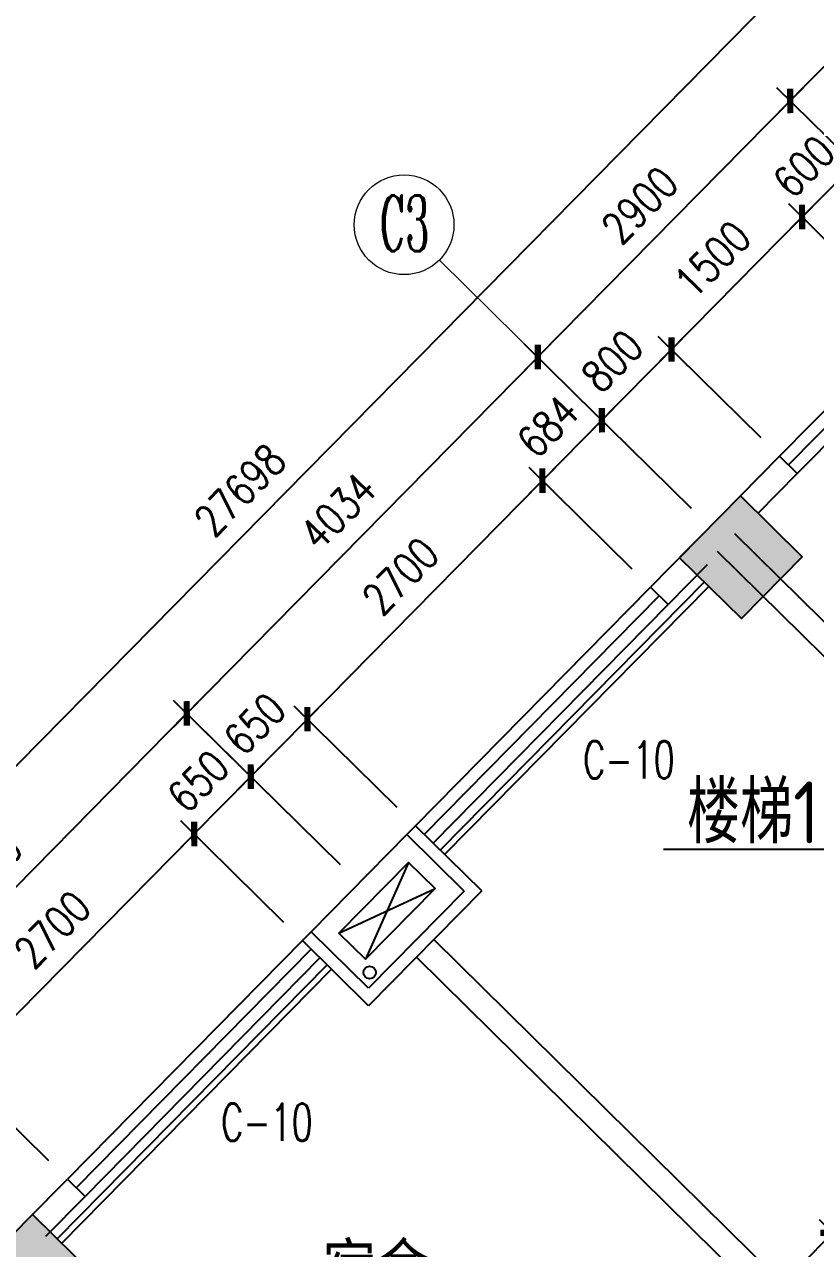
# Model space of a CAD drawing. Extents: x -357449 to -117302, y 127569 to 244935.
# Drawn here: x -343680 to -337301, y 188056 to 197925 of the extents above; entities that cross this region are included whole.
import ezdxf
from ezdxf.enums import TextEntityAlignment as Align

# ---------------------------------------------------------------- set-up
doc = ezdxf.new("R2010")
doc.units = 0
doc.header["$MEASUREMENT"] = 0
doc.layers.get('0').update_dxf_attribs({"linetype": 'CONTINUOUS'})
doc.layers.get('DEFPOINTS').update_dxf_attribs({"linetype": 'CONTINUOUS'})
for name, color, linetype in [('1', 8, 'CONTINUOUS'), ('COLUMN', 4, 'CONTINUOUS'), ('DIM', 7, 'CONTINUOUS'), ('F', 31, 'CONTINUOUS'), ('JAJU', 8, 'CONTINUOUS'), ('WALL', 1, 'CONTINUOUS'), ('WINDOW', 4, 'CONTINUOUS'), ('WINDOWS', 4, 'CONTINUOUS')]:
    doc.layers.add(name, color=color, linetype=linetype)
doc.layers.add('AXIS', color=3, linetype='CONTINUOUS', lineweight=9)
doc.styles.add('CHINA', font='SimSun.ttf', dxfattribs={"width": 0.85, "height": 150})
doc.styles.add('COMPLEX', font='COMPLEX.shx')
doc.styles.add('DIM_FONT', font='SIMPLEX.shx', dxfattribs={"width": 0.8})
doc.styles.add('FS', font='txt.shx', dxfattribs={"width": 0.66, "height": 150, "bigfont": 'fs.shx'})
doc.styles.add('TSS', font='tssdeng.shx', dxfattribs={"width": 0.85, "bigfont": 'tssdchn.shx'})
doc.dimstyles.new('DIMN-200', dxfattribs={"dimtxt": 300, "dimasz": 1, "dimexe": 250, "dimexo": 0, "dimgap": 150, "dimtad": 1, "dimdec": 0, "dimdsep": 46, "dimtxsty": 'DIM_FONT', "dimblk": '_DIMX', "dimcen": 2.5, "dimclrd": 256, "dimclre": 256, "dimclrt": 4, "dimadec": 0, "dimazin": 0, "dimtfac": 1, "dimtdec": 0, "dimtix": 1, "dimtmove": 2, "dimatfit": 3, "dimldrblk": '_DIMX', "dimfxl": 0, "dimtolj": 1, "dimtzin": 0, "dimarcsym": 0})
doc.dimstyles.get("Standard").update_dxf_attribs({"dimtxt": 375, "dimasz": 1, "dimexe": 150, "dimexo": 0, "dimgap": 200, "dimtad": 1, "dimdec": 0, "dimzin": 0, "dimdsep": 46, "dimtxsty": 'DIM_FONT', "dimblk1": '_DIMX', "dimblk2": '_DIMX', "dimsah": 1, "dimcen": 200, "dimclrd": 256, "dimclre": 256, "dimclrt": 4, "dimadec": 0, "dimazin": 0, "dimtfac": 1, "dimtdec": 0, "dimtix": 1, "dimtmove": 2, "dimatfit": 3, "dimldrblk": '_DIMX', "dimfxl": 0, "dimtolj": 1, "dimtzin": 0, "dimarcsym": 0})

# ---------------------------------------------------------------- blocks, each defined once
blk = doc.blocks.new('_DIMX')
blk.add_line((-150, 0), (150, 0))
at = {"const_width": 50}
blk.add_lwpolyline([(-70, -70), (70, 70)], dxfattribs=at)
blk = doc.blocks.new('*D836')
at = {"linetype": 'ByBlock'}
for p, q in [((-307663.4, 240707.6), (-309496.6, 242514.1)), ((-309390.5, 242408.1), (-328829.8, 222680.8)), ((-327104.2, 220978.9), (-328937.4, 222785.3))]:
    blk.add_line(p, q, dxfattribs=at)
at = {"layer": 'DEFPOINTS', "color": 0, "linetype": 'ByBlock'}
for p in [(-307663.4, 240707.6), (-328830.5, 222680), (-327104.2, 220978.9)]:
    blk.add_point(p, dxfattribs=at)
at = {"linetype": 'ByBlock'}
for p, rotation in [((-309389.8, 242408.8), 45.42128490415822), ((-328830.5, 222680), 225.4212849041582)]:
    blk.add_blockref('_DIMX', p, dxfattribs=dict(at, rotation=rotation))
at = {"color": 4, "linetype": 'ByBlock', "insert": (-319306, 232737.4), "char_height": 250, "attachment_point": 5, "rotation": 45.42128, "style": 'DIM_FONT'}
blk.add_mtext('\\A1;27698', dxfattribs=at)
blk = doc.blocks.new('*D1122')
at = {"linetype": 'ByBlock'}
for p, q in [((-318496.2, 229714.3), (-319842.8, 231041.3)), ((-322613, 228016.3), (-319736.7, 230935.3)), ((-321374, 226793.9), (-322720.6, 228120.9))]:
    blk.add_line(p, q, dxfattribs=at)
at = {"layer": 'DEFPOINTS', "color": 0, "linetype": 'ByBlock'}
for p in [(-319736, 230936), (-318496.2, 229714.3), (-321374, 226793.9)]:
    blk.add_point(p, dxfattribs=at)
at = {"linetype": 'ByBlock'}
for p, rotation in [((-319736, 230936), 45.42128490416533), ((-322613.7, 228015.6), 225.4212849041654)]:
    blk.add_blockref('_DIMX', p, dxfattribs=dict(at, rotation=rotation))
at = {"color": 4, "linetype": 'ByBlock', "insert": (-321370.7, 229668.8), "char_height": 250, "attachment_point": 5, "rotation": 45.42128, "style": 'DIM_FONT'}
blk.add_mtext('\\A1;4100', dxfattribs=at)
blk = doc.blocks.new('*D884')
at = {"linetype": 'ByBlock'}
for p, q in [((-318952.5, 229251.3), (-319782.5, 230069.2)), ((-319676.4, 229963.2), (-321570, 228041.5)), ((-320847.6, 227328.2), (-321677.6, 228146.1))]:
    blk.add_line(p, q, dxfattribs=at)
at = {"layer": 'DEFPOINTS', "color": 0, "linetype": 'ByBlock'}
for p in [(-318952.5, 229251.3), (-321570.8, 228040.8), (-320847.6, 227328.2)]:
    blk.add_point(p, dxfattribs=at)
at = {"linetype": 'ByBlock'}
for p, rotation in [((-319675.7, 229964), 45.4212849041695), ((-321570.8, 228040.8), 225.4212849041695)]:
    blk.add_blockref('_DIMX', p, dxfattribs=dict(at, rotation=rotation))
at = {"color": 4, "linetype": 'ByBlock', "insert": (-320819.1, 229195.4), "char_height": 250, "attachment_point": 5, "rotation": 45.42128, "style": 'DIM_FONT'}
blk.add_mtext('\\A1;2700', dxfattribs=at)
blk = doc.blocks.new('*D883')
at = {"linetype": 'ByBlock'}
for p, q in [((-320847.6, 227328.2), (-321677.6, 228146.1)), ((-321570.8, 228040.8), (-322097.2, 227506.6)), ((-321570, 228041.5), (-321569.3, 228042.2)), ((-321374, 226793.9), (-322204, 227611.8)), ((-322097.9, 227505.9), (-322098.6, 227505.1))]:
    blk.add_line(p, q, dxfattribs=at)
at = {"layer": 'DEFPOINTS', "color": 0, "linetype": 'ByBlock'}
for p in [(-322097.2, 227506.6), (-320847.6, 227328.2), (-321374, 226793.9)]:
    blk.add_point(p, dxfattribs=at)
at = {"linetype": 'ByBlock'}
for p, rotation in [((-321570.8, 228040.8), 225.4212849041642), ((-322097.2, 227506.6), 45.42128490416423)]:
    blk.add_blockref('_DIMX', p, dxfattribs=dict(at, rotation=rotation))
at = {"color": 4, "linetype": 'ByBlock', "insert": (-322029.8, 227966.7), "char_height": 250, "attachment_point": 5, "rotation": 45.42128, "style": 'DIM_FONT'}
blk.add_mtext('\\A1;750', dxfattribs=at)
blk = doc.blocks.new('*D1173')
at = {"linetype": 'ByBlock'}
for p, q in [((-312085.3, 236220.2), (-313431.9, 237547.2)), ((-313325.8, 237441.2), (-314868.5, 235875.6)), ((-313629.5, 234653.2), (-314976.1, 235980.1))]:
    blk.add_line(p, q, dxfattribs=at)
at = {"layer": 'DEFPOINTS', "color": 0, "linetype": 'ByBlock'}
for p in [(-312085.3, 236220.2), (-314869.2, 235874.8), (-313629.5, 234653.2)]:
    blk.add_point(p, dxfattribs=at)
at = {"linetype": 'ByBlock'}
for p, rotation in [((-313325.1, 237441.9), 45.4212849041695), ((-314869.2, 235874.8), 225.4212849041694)]:
    blk.add_blockref('_DIMX', p, dxfattribs=dict(at, rotation=rotation))
at = {"color": 4, "linetype": 'ByBlock', "insert": (-314293, 236851.4), "char_height": 250, "attachment_point": 5, "rotation": 45.42128, "style": 'DIM_FONT'}
blk.add_mtext('\\A1;2200', dxfattribs=at)
blk = doc.blocks.new('*D891')
at = {"linetype": 'ByBlock'}
for p, q in [((-314400.5, 235413), (-314976.1, 235980.1)), ((-314869.9, 235874.1), (-316904, 233809.9)), ((-316436, 233347.4), (-317011.5, 233914.5))]:
    blk.add_line(p, q, dxfattribs=at)
at = {"layer": 'DEFPOINTS', "color": 0, "linetype": 'ByBlock'}
for p in [(-314400.5, 235413), (-316904.7, 233809.2), (-316436, 233347.4)]:
    blk.add_point(p, dxfattribs=at)
at = {"linetype": 'ByBlock'}
for p, rotation in [((-314869.2, 235874.8), 45.42128490417358), ((-316904.7, 233809.2), 225.4212849041736)]:
    blk.add_blockref('_DIMX', p, dxfattribs=dict(at, rotation=rotation))
at = {"color": 4, "linetype": 'ByBlock', "insert": (-316082.8, 235035), "char_height": 250, "attachment_point": 5, "rotation": 45.42128, "style": 'DIM_FONT'}
blk.add_mtext('\\A1;2900', dxfattribs=at)
blk = doc.blocks.new('*D889')
at = {"linetype": 'ByBlock'}
for p, q in [((-313629.5, 234653.2), (-314459.5, 235471.1)), ((-314773.8, 234938.4), (-314352.7, 235365.8)), ((-314352, 235366.5), (-314351.2, 235367.2)), ((-314050.6, 234225.8), (-314880.6, 235043.7)), ((-314774.5, 234937.7), (-314775.2, 234937))]:
    blk.add_line(p, q, dxfattribs=at)
at = {"layer": 'DEFPOINTS', "color": 0, "linetype": 'ByBlock'}
for p in [(-314352.7, 235365.8), (-313629.5, 234653.2), (-314050.6, 234225.8)]:
    blk.add_point(p, dxfattribs=at)
at = {"linetype": 'ByBlock'}
for p, rotation in [((-314352.7, 235365.8), 225.421284904168), ((-314773.8, 234938.4), 45.42128490416798)]:
    blk.add_blockref('_DIMX', p, dxfattribs=dict(at, rotation=rotation))
at = {"color": 4, "linetype": 'ByBlock', "insert": (-314759.1, 235345.1), "char_height": 250, "attachment_point": 5, "rotation": 45.42128, "style": 'DIM_FONT'}
blk.add_mtext('\\A1;600', dxfattribs=at)
blk = doc.blocks.new('*D1082')
at = {"linetype": 'ByBlock'}
for p, q in [((-314929.7, 226340.2), (-314421.6, 226855.7)), ((-314526.2, 226748.2), (-312675.7, 224924.7)), ((-313077.7, 224515.3), (-312569.7, 225030.8))]:
    blk.add_line(p, q, dxfattribs=at)
at = {"layer": 'DEFPOINTS', "color": 0, "linetype": 'ByBlock'}
for p in [(-314929.7, 226340.2), (-312675, 224924), (-313077.7, 224515.3)]:
    blk.add_point(p, dxfattribs=at)
at = {"linetype": 'ByBlock'}
for p, rotation in [((-314526.9, 226748.9), 135.4212849045036), ((-312675, 224924), 315.4212849045035)]:
    blk.add_blockref('_DIMX', p, dxfattribs=dict(at, rotation=rotation))
at = {"color": 4, "linetype": 'ByBlock', "insert": (-313407.9, 226032.3), "char_height": 250, "attachment_point": 5, "rotation": 315.42128, "style": 'DIM_FONT'}
blk.add_mtext('\\A1;2600', dxfattribs=at)
blk = doc.blocks.new('*D888')
at = {"linetype": 'ByBlock'}
for p, q in [((-316144.9, 232100.5), (-316974.9, 232918.4)), ((-318762.5, 230890.6), (-316868.8, 232812.4)), ((-318040, 230177.3), (-318870, 230995.2))]:
    blk.add_line(p, q, dxfattribs=at)
at = {"layer": 'DEFPOINTS', "color": 0, "linetype": 'ByBlock'}
for p in [(-316868.1, 232813.1), (-316144.9, 232100.5), (-318040, 230177.3)]:
    blk.add_point(p, dxfattribs=at)
at = {"linetype": 'ByBlock'}
for p, rotation in [((-316868.1, 232813.1), 45.42128490414415), ((-318763.2, 230889.9), 225.4212849041441)]:
    blk.add_blockref('_DIMX', p, dxfattribs=dict(at, rotation=rotation))
at = {"color": 4, "linetype": 'ByBlock', "insert": (-318011.5, 232044.5), "char_height": 250, "attachment_point": 5, "rotation": 45.42128, "style": 'DIM_FONT'}
blk.add_mtext('\\A1;2700', dxfattribs=at)
blk = doc.blocks.new('*D887')
at = {"linetype": 'ByBlock'}
for p, q in [((-315103.4, 233157.4), (-315933.5, 233975.3)), ((-315826.6, 233870), (-316388.1, 233300.2)), ((-315825.9, 233870.7), (-315825.2, 233871.4)), ((-315665, 232587.6), (-316495, 233405.5)), ((-316388.8, 233299.5), (-316389.5, 233298.8))]:
    blk.add_line(p, q, dxfattribs=at)
at = {"layer": 'DEFPOINTS', "color": 0, "linetype": 'ByBlock'}
for p in [(-316388.1, 233300.2), (-315103.4, 233157.4), (-315665, 232587.6)]:
    blk.add_point(p, dxfattribs=at)
at = {"linetype": 'ByBlock'}
for p, rotation in [((-315826.6, 233870), 225.4212849041724), ((-316388.1, 233300.2), 45.42128490417245)]:
    blk.add_blockref('_DIMX', p, dxfattribs=dict(at, rotation=rotation))
at = {"color": 4, "linetype": 'ByBlock', "insert": (-316303.3, 233778.1), "char_height": 250, "attachment_point": 5, "rotation": 45.42128, "style": 'DIM_FONT'}
blk.add_mtext('\\A1;800', dxfattribs=at)
blk = doc.blocks.new('*D885')
at = {"linetype": 'ByBlock'}
for p, q in [((-315665, 232587.6), (-316495, 233405.5)), ((-316388.1, 233300.2), (-316868.1, 232813.1)), ((-316387.4, 233300.9), (-316386.7, 233301.6)), ((-316144.9, 232100.5), (-316974.9, 232918.4)), ((-316868.8, 232812.4), (-316869.5, 232811.7))]:
    blk.add_line(p, q, dxfattribs=at)
at = {"layer": 'DEFPOINTS', "color": 0, "linetype": 'ByBlock'}
for p in [(-316868.1, 232813.1), (-315665, 232587.6), (-316144.9, 232100.5)]:
    blk.add_point(p, dxfattribs=at)
at = {"linetype": 'ByBlock'}
for p, rotation in [((-316388.1, 233300.2), 225.4212849042555), ((-316868.1, 232813.1), 45.42128490425545)]:
    blk.add_blockref('_DIMX', p, dxfattribs=dict(at, rotation=rotation))
at = {"color": 4, "linetype": 'ByBlock', "insert": (-316824, 233249.7), "char_height": 250, "attachment_point": 5, "rotation": 45.42128, "style": 'DIM_FONT'}
blk.add_mtext('\\A1;684', dxfattribs=at)
blk = doc.blocks.new('*D882')
at = {"linetype": 'ByBlock'}
for p, q in [((-316436, 233347.4), (-317011.5, 233914.5)), ((-316905.4, 233808.5), (-319735.3, 230936.7)), ((-319267.3, 230474.1), (-319842.8, 231041.3))]:
    blk.add_line(p, q, dxfattribs=at)
at = {"layer": 'DEFPOINTS', "color": 0, "linetype": 'ByBlock'}
for p in [(-316436, 233347.4), (-319736, 230936), (-319267.3, 230474.1)]:
    blk.add_point(p, dxfattribs=at)
at = {"linetype": 'ByBlock'}
for p, rotation in [((-316904.7, 233809.2), 45.4212849041643), ((-319736, 230936), 225.4212849041643)]:
    blk.add_blockref('_DIMX', p, dxfattribs=dict(at, rotation=rotation))
at = {"color": 4, "linetype": 'ByBlock', "insert": (-318516.2, 232565.6), "char_height": 250, "attachment_point": 5, "rotation": 45.42128, "style": 'DIM_FONT'}
blk.add_mtext('\\A1;4034', dxfattribs=at)
blk = doc.blocks.new('*D881')
at = {"linetype": 'ByBlock'}
for p, q in [((-318040, 230177.3), (-318870, 230995.2)), ((-318763.2, 230889.9), (-319219.4, 230426.9)), ((-318762.5, 230890.6), (-318761.8, 230891.4)), ((-318496.2, 229714.3), (-319326.3, 230532.2)), ((-319220.1, 230426.2), (-319220.8, 230425.5))]:
    blk.add_line(p, q, dxfattribs=at)
at = {"layer": 'DEFPOINTS', "color": 0, "linetype": 'ByBlock'}
for p in [(-319219.4, 230426.9), (-318040, 230177.3), (-318496.2, 229714.3)]:
    blk.add_point(p, dxfattribs=at)
at = {"linetype": 'ByBlock'}
for p, rotation in [((-318763.2, 230889.9), 225.421284904173), ((-319219.4, 230426.9), 45.42128490417295)]:
    blk.add_blockref('_DIMX', p, dxfattribs=dict(at, rotation=rotation))
at = {"color": 4, "linetype": 'ByBlock', "insert": (-319187.2, 230851.5), "char_height": 250, "attachment_point": 5, "rotation": 45.42128, "style": 'DIM_FONT'}
blk.add_mtext('\\A1;650', dxfattribs=at)
blk = doc.blocks.new('*D880')
at = {"linetype": 'ByBlock'}
for p, q in [((-318496.2, 229714.3), (-319326.3, 230532.2)), ((-319675.7, 229964), (-319219.4, 230426.9)), ((-319218.7, 230427.7), (-319218, 230428.4)), ((-318952.5, 229251.3), (-319782.5, 230069.2)), ((-319676.4, 229963.2), (-319677.1, 229962.5))]:
    blk.add_line(p, q, dxfattribs=at)
at = {"layer": 'DEFPOINTS', "color": 0, "linetype": 'ByBlock'}
for p in [(-319219.4, 230426.9), (-318496.2, 229714.3), (-318952.5, 229251.3)]:
    blk.add_point(p, dxfattribs=at)
at = {"linetype": 'ByBlock'}
for p, rotation in [((-319219.4, 230426.9), 225.4212849041639), ((-319675.7, 229964), 45.4212849041639)]:
    blk.add_blockref('_DIMX', p, dxfattribs=dict(at, rotation=rotation))
at = {"color": 4, "linetype": 'ByBlock', "insert": (-319643.4, 230388.5), "char_height": 250, "attachment_point": 5, "rotation": 45.42128, "style": 'DIM_FONT'}
blk.add_mtext('\\A1;650', dxfattribs=at)
blk = doc.blocks.new('*D886')
at = {"linetype": 'ByBlock'}
for p, q in [((-314050.6, 234225.8), (-314880.6, 235043.7)), ((-315825.9, 233870.7), (-314774.5, 234937.7)), ((-315103.4, 233157.4), (-315933.5, 233975.3))]:
    blk.add_line(p, q, dxfattribs=at)
at = {"layer": 'DEFPOINTS', "color": 0, "linetype": 'ByBlock'}
for p in [(-314773.8, 234938.4), (-314050.6, 234225.8), (-315103.4, 233157.4)]:
    blk.add_point(p, dxfattribs=at)
at = {"linetype": 'ByBlock'}
for p, rotation in [((-314773.8, 234938.4), 45.4212849041682), ((-315826.6, 233870), 225.4212849041682)]:
    blk.add_blockref('_DIMX', p, dxfattribs=dict(at, rotation=rotation))
at = {"color": 4, "linetype": 'ByBlock', "insert": (-315496.1, 234597.2), "char_height": 250, "attachment_point": 5, "rotation": 45.42128, "style": 'DIM_FONT'}
blk.add_mtext('\\A1;1500', dxfattribs=at)

msp = doc.modelspace()

# ---------------------------------------------------------------- hatches: boundary and pattern name
at = {"layer": 'COLUMN'}
h = msp.add_hatch(color=256, dxfattribs=at)
h.paths.add_polyline_path([(-337906.13, 194124.17), (-338151.79, 193874.87), (-337902.49, 193629.2), (-337656.83, 193878.51)])
h.paths.add_polyline_path([(-338151.79, 193874.87), (-338397.45, 193625.57), (-338148.15, 193379.9), (-337902.49, 193629.2)])
h.paths.add_polyline_path([(-337656.83, 193878.51), (-337902.49, 193629.2), (-337653.19, 193383.54), (-337407.53, 193632.84)])
h.paths.add_polyline_path([(-337898.85, 193134.24), (-337653.19, 193383.54), (-337902.49, 193629.2), (-338148.15, 193379.9)])
h = msp.add_hatch(color=256, dxfattribs=at)
h.paths.add_polyline_path([(-343615.17, 188330.55), (-343860.83, 188081.25), (-343611.53, 187835.59), (-343365.87, 188084.89)])
h.paths.add_polyline_path([(-343860.83, 188081.25), (-344106.49, 187831.95), (-343857.19, 187586.29), (-343611.53, 187835.59)])
h.paths.add_polyline_path([(-343365.87, 188084.89), (-343611.53, 187835.59), (-343362.23, 187589.93), (-343116.57, 187839.23)])
h.paths.add_polyline_path([(-343362.23, 187589.93), (-343611.53, 187835.59), (-343857.19, 187586.29), (-343607.89, 187340.63)])

# ---------------------------------------------------------------- linework, layer by layer
at = {"layer": '1'}
for p, q in [((-340582.74, 191168.7), (-340930.56, 190388.3)), ((-341144.25, 190598.87), (-340369.05, 190958.13))]:
    msp.add_line(p, q, dxfattribs=at)
msp.add_lwpolyline([(-340930.56, 190388.3), (-340369.05, 190958.13), (-340582.74, 191168.7), (-341144.25, 190598.87)], close=True, dxfattribs=at)
at = {"layer": 'AXIS'}
msp.add_line((-339071.49, 194781.13), (-340334.15, 196025.37), dxfattribs=at)
msp.add_circle((-340618.41, 196309.63), 402, dxfattribs=at)
at = {"layer": 'COLUMN'}
for p, q in [((-337590.28, 194444.7), (-336537.45, 195513.13)), ((-337519.05, 194374.51), (-336466.22, 195442.94)), ((-337447.82, 194304.32), (-336394.99, 195372.75)), ((-338525.49, 191275.52), (-336901.83, 191275.52)), ((-341439.31, 190538.64), (-343334.41, 188615.47)), ((-341368.08, 190468.45), (-343263.18, 188545.28)), ((-341296.86, 190398.26), (-343191.95, 188475.09))]:
    msp.add_line(p, q, dxfattribs=at)
for points in [[(-338397.45, 193625.57), (-337906.13, 194124.17), (-337407.53, 193632.84), (-337898.85, 193134.24)], [(-344106.49, 187831.95), (-343615.17, 188330.55), (-343116.57, 187839.23), (-343607.89, 187340.63)]]:
    msp.add_lwpolyline(points, close=True, dxfattribs=at)
at = {"layer": 'DIM'}
msp.add_circle((-340896.45, 190280.89), 50, dxfattribs=at)
at = {"layer": 'JAJU', "color": 8}
for p, q in [((-338198.01, 193429.04), (-340327.42, 191268.08)), ((-338162.4, 193393.94), (-340291.8, 191232.99)), ((-343415.73, 188134.02), (-341239.87, 190342.11)), ((-343380.11, 188098.93), (-341204.26, 190307.02))]:
    msp.add_line(p, q, dxfattribs=at)
at = {"layer": 'WALL'}
for p, q in [((-337906.13, 194124.17), (-337590.28, 194444.7)), ((-337590.28, 194444.7), (-337447.82, 194304.32)), ((-337763.67, 193983.79), (-337447.82, 194304.32)), ((-337953.58, 193819.94), (-330388.9, 186365.7)), ((-338315.91, 193708.32), (-338631.76, 193387.79)), ((-338094.23, 193677.75), (-329603.31, 185310.79)), ((-338173.45, 193567.94), (-338489.3, 193247.41)), ((-338631.76, 193387.79), (-338489.3, 193247.41)), ((-340526.86, 191464.61), (-340597.05, 191393.38)), ((-339992.64, 190938.2), (-340526.86, 191464.61)), ((-340134.06, 190937.16), (-340597.05, 191393.38)), ((-340134.06, 190937.16), (-340906.14, 190153.64)), ((-339992.64, 190938.2), (-340905.1, 190012.22)), ((-341369.12, 190609.87), (-341439.31, 190538.64)), ((-340906.14, 190153.64), (-341369.12, 190609.87)), ((-340905.1, 190012.22), (-341439.31, 190538.64)), ((-340378.68, 190546.44), (-335713.2, 185949.07)), ((-340519.06, 190403.98), (-337705.53, 187631.52)), ((-343650.26, 188294.94), (-343334.41, 188615.47)), ((-343334.41, 188615.47), (-343191.95, 188475.09)), ((-343507.8, 188154.56), (-343191.95, 188475.09))]:
    msp.add_line(p, q, dxfattribs=at)
at = {"layer": 'WINDOWS'}
for p, q in [((-337407.53, 193632.84), (-337906.13, 194124.17)), ((-337407.53, 193632.84), (-337906.13, 194124.17)), ((-340526.86, 191464.61), (-338631.76, 193387.79)), ((-340455.63, 191394.42), (-338560.53, 193317.6)), ((-340384.4, 191324.23), (-338489.3, 193247.41)), ((-340597.05, 191393.38), (-341369.12, 190609.87))]:
    msp.add_line(p, q, dxfattribs=at)

# ---------------------------------------------------------------- texts
at = {"layer": 'AXIS', "style": 'COMPLEX', "width": 0.535714}
msp.add_attdef('C3', text='2', height=450.24, dxfattribs=at).set_placement((-340816.03, 196096.5), (-340414.03, 196096.5), align=Align.FIT)
at = {"layer": 'COLUMN', "style": 'TSS', "width": 0.9}
msp.add_text('楼梯1', height=500, dxfattribs=at).set_placement((-338336.77, 191321.59))
at = {"layer": 'DIM', "style": 'CHINA', "width": 0.8}
msp.add_text('宿舍', height=400, dxfattribs=at).set_placement((-341281.09, 187688.57))
at = {"layer": 'F', "style": 'FS', "width": 0.66}
for p in [(-339174.52, 191846.08), (-342093.99, 188923.9)]:
    msp.add_text('C-10', height=300, dxfattribs=at).set_placement(p)

# ---------------------------------------------------------------- dimensions: what is measured, and where the dimension line sits
at = {"layer": 'AXIS'}
for p1, p2, distance, picture, middle in [((-330298.91, 202141.42), (-349739.64, 182412.67), -2423.69, '*D836', (-341941.52, 194171.22)), ((-337036.01, 196846.77), (-339071.49, 194781.13), -658.02, '*D891', (-338718.33, 196468.83)), ((-336686.1, 195659.6), (-336264.96, 196086.98), 1015.29, '*D889', (-337394.58, 196778.93)), ((-337738.93, 194591.17), (-336686.1, 195659.6), 1015.29, '*D886', (-338131.57, 196031.03)), ((-337738.93, 194591.17), (-338300.44, 194021.35), -1015.29, '*D887', (-338938.74, 195211.9)), ((-339071.49, 194781.13), (-341902.78, 191907.89), -658.02, '*D882', (-341151.71, 193999.39)), ((-338300.44, 194021.35), (-338780.41, 193534.27), -1015.29, '*D885', (-339459.48, 194683.44)), ((-340675.51, 191611.09), (-338780.41, 193534.27), 1015.29, '*D888', (-340647.01, 193478.32)), ((-340675.51, 191611.09), (-341131.73, 191148.11), -1015.29, '*D881', (-341822.68, 192285.24)), ((-341587.96, 190685.12), (-341131.73, 191148.11), 1015.29, '*D880', (-342278.9, 191822.25)), ((-341587.96, 190685.12), (-343483.06, 188761.94), -1015.29, '*D884', (-343454.57, 190629.17)), ((-343483.06, 188761.94), (-344009.48, 188227.73), -1015.29, '*D883', (-344665.32, 189400.47))]:
    dim = msp.add_aligned_dim(p1=p1, p2=p2, distance=distance, dimstyle='DIMN-200', override={"dimtxt": 250, "dimexe": 150, "dimzin": 0, "dimblk1": '_DIMX', "dimblk2": '_DIMX', "dimsah": 1, "dimcen": 200}, dxfattribs=at)
    dim.commit()
    dim.dimension.update_dxf_attribs({"geometry": picture, "text_midpoint": middle, "insert": (-22635.49, -38566.22)})
at = {"layer": 'WINDOW'}
for p1, p2, distance, picture, middle in [((-334720.81, 197654.01), (-336264.96, 196086.98), -1740.52, '*D1173', (-336928.51, 198285.16)), ((-344009.48, 188227.73), (-341131.73, 191148.11), 1740.52, '*D1122', (-344006.23, 191102.59)), ((-337565.15, 187773.98), (-335713.2, 185949.07), 573.78, '*D1082', (-336043.42, 187466.1))]:
    dim = msp.add_aligned_dim(p1=p1, p2=p2, distance=distance, dimstyle='Standard', override={"dimtxt": 250, "dimgap": 150, "dimblk": '_DIMX'}, dxfattribs=at)
    dim.commit()
    dim.dimension.update_dxf_attribs({"geometry": picture, "text_midpoint": middle, "insert": (-22635.49, -38566.22)})

doc.saveas('drawing.dxf')
